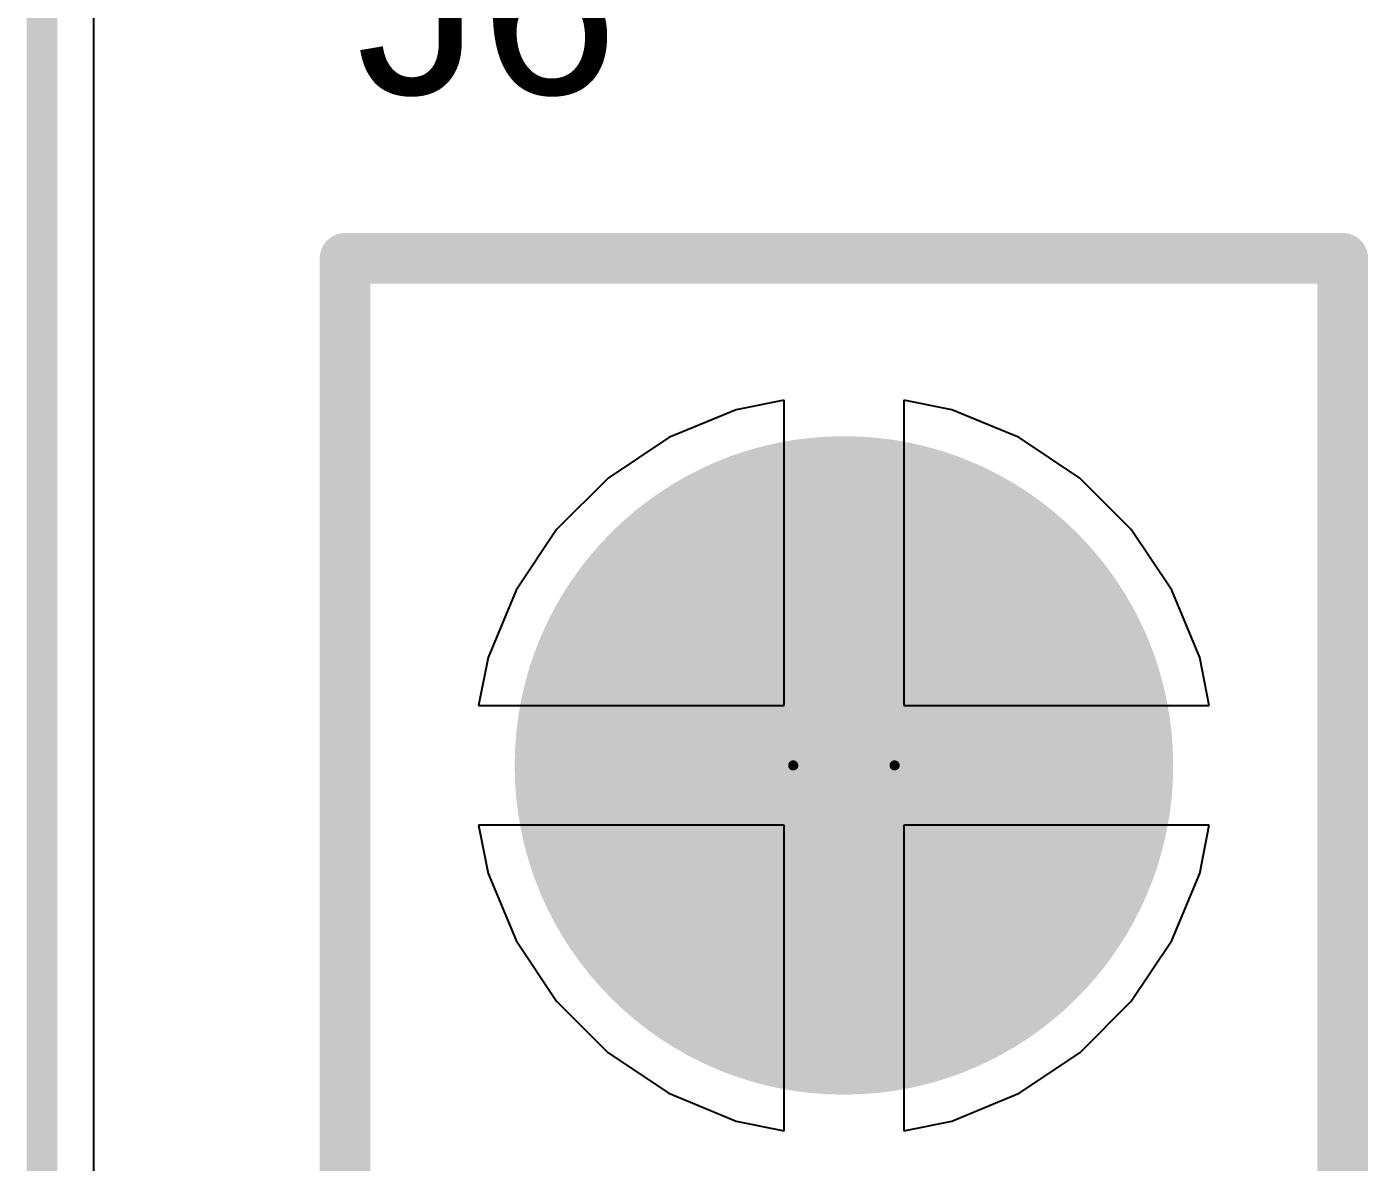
# Model space of a CAD drawing. Header units: inches. Extents: x -1 to 214, y -2 to 213.
# Drawn here: x -0.8502 to -0.5856, y -0.3733 to -0.1493 of the extents above; entities that cross this region are included whole.
import ezdxf

# ---------------------------------------------------------------- set-up
doc = ezdxf.new("R2010")
doc.units = ezdxf.units.IN
doc.header["$MEASUREMENT"] = 0
for name, color, linetype in [('Board_outline', 216, 'Continuous'), ('Bottom Layer', 5, 'Continuous'), ('Bottom Solder', 6, 'Continuous'), ('Drill Drawing', 1, 'Continuous'), ('Multi-Layer', 9, 'Continuous'), ('Pad Holes', 156, 'Continuous'), ('Top Layer', 1, 'Continuous'), ('Top Overlay', 2, 'Continuous'), ('Top Solder', 216, 'Continuous')]:
    doc.layers.add(name, color=color, linetype=linetype)
doc.styles.add('Arial', font='', dxfattribs={"height": 0.2})
doc.styles.get('Arial').set_extended_font_data('Arial')

# ---------------------------------------------------------------- blocks, each defined once
blk = doc.blocks.new('FPG40004_S05S1017M_2')
at = {"layer": 'Bottom Layer'}
h = blk.add_hatch(color=5, dxfattribs=at)
edge = h.paths.add_edge_path()
edge.add_arc((0.31496, 0), 0.06299, 0, 360)
at = {"layer": 'Bottom Solder'}
h = blk.add_hatch(color=6, dxfattribs=at)
edge = h.paths.add_edge_path()
edge.add_arc((0.31496, 0), 0.06496, 0, 360)
at = {"layer": 'Multi-Layer'}
h = blk.add_hatch(color=9, dxfattribs=at)
edge = h.paths.add_edge_path()
edge.add_arc((0.31496, 0), 0.06299, 0, 360)
at = {"layer": 'Pad Holes'}
h = blk.add_hatch(color=7, dxfattribs=at)
edge = h.paths.add_edge_path()
edge.add_arc((0.31496, 0), 0.0315, 0, 360)
at = {"layer": 'Top Layer'}
h = blk.add_hatch(color=1, dxfattribs=at)
edge = h.paths.add_edge_path()
edge.add_arc((0.31496, 0), 0.06299, 0, 360)
at = {"layer": 'Top Solder'}
h = blk.add_hatch(color=216, dxfattribs=at)
edge = h.paths.add_edge_path()
edge.add_arc((0.31496, 0), 0.06496, 0, 360)
at = {"layer": 'Top Overlay'}
for points in [[(-0.415, 0.09842, 0.01, 0.01, 0), (0.415, 0.09842, 0.01, 0.01, 0)], [(0.415, 0.09842, 0.01, 0.01, 0), (0.415, -0.09842, 0.01, 0.01, 0)], [(-0.415, -0.09842, 0.01, 0.01, 0), (0.415, -0.09842, 0.01, 0.01, 0)]]:
    blk.add_lwpolyline(points, format="xyseb", dxfattribs=at)
for points in [[(0.4125, 0.09842, 0.005, 0.005, 1), (0.4175, 0.09842, 0.005, 0.005, 1)], [(0.4125, 0.09842, 0.005, 0.005, 1), (0.4175, 0.09842, 0.005, 0.005, 1)], [(0.4125, -0.09842, 0.005, 0.005, 1), (0.4175, -0.09842, 0.005, 0.005, 1)], [(0.4125, -0.09842, 0.005, 0.005, 1), (0.4175, -0.09842, 0.005, 0.005, 1)]]:
    blk.add_lwpolyline(points, format="xyseb", close=True, dxfattribs=at)

msp = doc.modelspace()

# ---------------------------------------------------------------- linework, layer by layer
at = {"layer": 'Board_outline'}
msp.add_lwpolyline([(-0.8472, -1.29876, 0.006, 0.006, 0), (-0.8472, 0.07919, 0.006, 0.006, 0)], format="xyseb", dxfattribs=at)
at = {"layer": 'Drill Drawing'}
for points in [[(-0.679, -0.29504, 0.002, 0.002, 1), (-0.699, -0.29504, 0.002, 0.002, 1)], [(-0.6995, -0.29504, 0.001, 0.001, 1), (-0.6985, -0.29504, 0.001, 0.001, 1)], [(-0.6795, -0.29504, 0.001, 0.001, 1), (-0.6785, -0.29504, 0.001, 0.001, 1)]]:
    msp.add_lwpolyline(points, format="xyseb", close=True, dxfattribs=at)
at = {"layer": 'Top Layer'}
for p, q in [((-0.837, -1.29876), (-0.837, 0.07919)), ((-0.71029, -0.22485), (-0.72357, -0.23035)), ((-0.70081, -0.22297), (-0.71029, -0.22485)), ((-0.70081, -0.28323), (-0.70081, -0.22297)), ((-0.66771, -0.22485), (-0.67719, -0.22297)), ((-0.67719, -0.22297), (-0.67719, -0.28323)), ((-0.65443, -0.23035), (-0.66771, -0.22485)), ((-0.72357, -0.23035), (-0.73553, -0.23834)), ((-0.64247, -0.23834), (-0.65443, -0.23035)), ((-0.73553, -0.23834), (-0.7457, -0.24851)), ((-0.6323, -0.24851), (-0.64247, -0.23834)), ((-0.7457, -0.24851), (-0.75368, -0.26046)), ((-0.62432, -0.26046), (-0.6323, -0.24851)), ((-0.75368, -0.26046), (-0.75919, -0.27375)), ((-0.61881, -0.27375), (-0.62432, -0.26046)), ((-0.75919, -0.27375), (-0.76107, -0.28323)), ((-0.61693, -0.28323), (-0.61881, -0.27375)), ((-0.76107, -0.28323), (-0.70081, -0.28323)), ((-0.67719, -0.28323), (-0.61693, -0.28323)), ((-0.70081, -0.30685), (-0.76107, -0.30685)), ((-0.76107, -0.30685), (-0.75919, -0.31633)), ((-0.70081, -0.36711), (-0.70081, -0.30685)), ((-0.61693, -0.30685), (-0.67719, -0.30685)), ((-0.67719, -0.30685), (-0.67719, -0.36711)), ((-0.61881, -0.31633), (-0.61693, -0.30685)), ((-0.75919, -0.31633), (-0.75368, -0.32961)), ((-0.62432, -0.32961), (-0.61881, -0.31633)), ((-0.75368, -0.32961), (-0.7457, -0.34157)), ((-0.6323, -0.34157), (-0.62432, -0.32961)), ((-0.7457, -0.34157), (-0.73553, -0.35174)), ((-0.64247, -0.35174), (-0.6323, -0.34157)), ((-0.73553, -0.35174), (-0.72357, -0.35972)), ((-0.65443, -0.35972), (-0.64247, -0.35174)), ((-0.72357, -0.35972), (-0.71029, -0.36523)), ((-0.66771, -0.36523), (-0.65443, -0.35972)), ((-0.71029, -0.36523), (-0.70081, -0.36711)), ((-0.67719, -0.36711), (-0.66771, -0.36523))]:
    msp.add_line(p, q, dxfattribs=at)

# ---------------------------------------------------------------- block references
at = {"rotation": 90}
msp.add_blockref('FPG40004_S05S1017M_2', (-0.689, -0.61), dxfattribs=at)

# ---------------------------------------------------------------- texts
at = {"layer": 'Top Overlay', "style": 'Arial'}
msp.add_text('J6', height=0.035, dxfattribs=at).set_placement((-0.7852, -0.16261))

doc.saveas('drawing.dxf')
